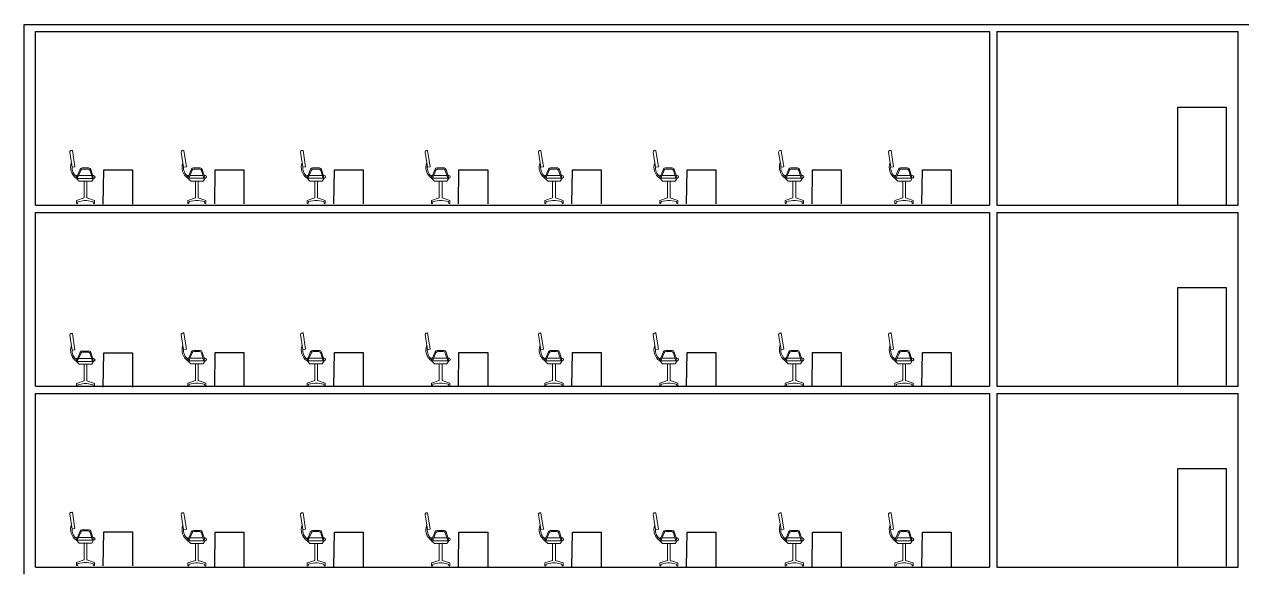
# Model space of a CAD drawing. Header units: millimetres. Extents: x -315744025 to 315695903, y -17416609 to 215511297.
# Drawn here: x 83601 to 108826, y 116243 to 127568 of the extents above; entities that cross this region are included whole.
import ezdxf

# ---------------------------------------------------------------- set-up
doc = ezdxf.new("R2010")
doc.units = ezdxf.units.MM
doc.layers.add('finiture', color=7, linetype='Continuous', lineweight=20)

msp = doc.modelspace()

# ---------------------------------------------------------------- linework, layer by layer
for p, q in [((83601, 127418), (83601, 127568)), ((83601, 127568), (164201, 127568)), ((83601, 123818), (83601, 127418)), ((83831, 127418), (103601, 127418)), ((83831, 123818), (83831, 127418)), ((103601, 127418), (103601, 123818)), ((103751, 127418), (103751, 123818)), ((103751, 127418), (108751, 127418)), ((108751, 123818), (108751, 127418)), ((107506, 123829), (107506, 125852)), ((107506, 125852), (108506, 125852)), ((108506, 125852), (108506, 123829)), ((85238, 123843), (85248, 124552)), ((85248, 124552), (85844, 124552)), ((85844, 124552), (85844, 123843)), ((87547, 123845), (87557, 124553)), ((87557, 124553), (88153, 124553)), ((88153, 124553), (88153, 123845)), ((90017, 123845), (90027, 124553)), ((90027, 124553), (90623, 124553)), ((90623, 124553), (90623, 123845)), ((92598, 123845), (92608, 124553)), ((92608, 124553), (93204, 124553)), ((93204, 124553), (93204, 123845)), ((94948, 123845), (94957, 124553)), ((94957, 124553), (95553, 124553)), ((95553, 124553), (95553, 123845)), ((97326, 123845), (97336, 124553)), ((97336, 124553), (97932, 124553)), ((97932, 124553), (97932, 123845)), ((99925, 123845), (99935, 124553)), ((99935, 124553), (100531, 124553)), ((100531, 124553), (100531, 123845)), ((102201, 123845), (102211, 124553)), ((102211, 124553), (102807, 124553)), ((102807, 124553), (102807, 123845)), ((83601, 123668), (83601, 123818)), ((83601, 120068), (83601, 123668)), ((83831, 123818), (103601, 123818)), ((83831, 123668), (103601, 123668)), ((83831, 120068), (83831, 123668)), ((103601, 123668), (103601, 120068)), ((103751, 123818), (108751, 123818)), ((103751, 123668), (103751, 120068)), ((103751, 123668), (108751, 123668)), ((108751, 120068), (108751, 123668)), ((107506, 120086), (107506, 122110)), ((107506, 122110), (108506, 122110)), ((108506, 122110), (108506, 120086)), ((85238, 120050), (85248, 120758)), ((85248, 120758), (85844, 120758)), ((85844, 120758), (85844, 120050)), ((87547, 120060), (87557, 120768)), ((87557, 120768), (88153, 120768)), ((88153, 120768), (88153, 120060)), ((90017, 120060), (90027, 120768)), ((90027, 120768), (90623, 120768)), ((90623, 120768), (90623, 120060)), ((92598, 120060), (92608, 120768)), ((92608, 120768), (93204, 120768)), ((93204, 120768), (93204, 120060)), ((94948, 120060), (94957, 120768)), ((94957, 120768), (95553, 120768)), ((95553, 120768), (95553, 120060)), ((97326, 120060), (97336, 120768)), ((97336, 120768), (97932, 120768)), ((97932, 120768), (97932, 120060)), ((99925, 120060), (99935, 120768)), ((99935, 120768), (100531, 120768)), ((100531, 120768), (100531, 120060)), ((102201, 120060), (102211, 120768)), ((102211, 120768), (102807, 120768)), ((102807, 120768), (102807, 120060)), ((83601, 119918), (83601, 120068)), ((83601, 116318), (83601, 119918)), ((83831, 120068), (103601, 120068)), ((83831, 119918), (103601, 119918)), ((83831, 116318), (83831, 119918)), ((103601, 119918), (103601, 116318)), ((103751, 120068), (108751, 120068)), ((103751, 119918), (103751, 116318)), ((103751, 119918), (108751, 119918)), ((108751, 116318), (108751, 119918)), ((107506, 116338), (107506, 118362)), ((107506, 118362), (108506, 118362)), ((108506, 118362), (108506, 116338)), ((85238, 116343), (85248, 117051)), ((85248, 117051), (85844, 117051)), ((85844, 117051), (85844, 116343)), ((87547, 116332), (87557, 117040)), ((87557, 117040), (88153, 117040)), ((88153, 117040), (88153, 116332)), ((90017, 116332), (90027, 117040)), ((90027, 117040), (90623, 117040)), ((90623, 117040), (90623, 116332)), ((92598, 116332), (92608, 117040)), ((92608, 117040), (93204, 117040)), ((93204, 117040), (93204, 116332)), ((94948, 116332), (94957, 117040)), ((94957, 117040), (95553, 117040)), ((95553, 117040), (95553, 116332)), ((97326, 116332), (97336, 117040)), ((97336, 117040), (97932, 117040)), ((97932, 117040), (97932, 116332)), ((99925, 116332), (99935, 117040)), ((99935, 117040), (100531, 117040)), ((100531, 117040), (100531, 116332)), ((102201, 116332), (102211, 117040)), ((102211, 117040), (102807, 117040)), ((102807, 117040), (102807, 116332)), ((83601, 116168), (83601, 116318)), ((83831, 116318), (103601, 116318)), ((103751, 116318), (108751, 116318))]:
    msp.add_line(p, q)
at = {"layer": 'finiture', "linetype": 'Continuous'}
for p, q in [((84544, 124920), (84593, 124606)), ((84597, 124954), (84651, 124615)), ((86853, 124921), (86902, 124608)), ((86906, 124956), (86959, 124617)), ((89323, 124921), (89373, 124608)), ((89377, 124956), (89430, 124617)), ((91904, 124921), (91954, 124608)), ((91958, 124956), (92011, 124617)), ((94254, 124921), (94303, 124608)), ((94307, 124956), (94360, 124617)), ((96633, 124921), (96682, 124608)), ((96686, 124956), (96739, 124617)), ((99232, 124921), (99281, 124608)), ((99285, 124956), (99338, 124617)), ((101508, 124921), (101557, 124608)), ((101561, 124956), (101614, 124617)), ((84593, 124606), (84651, 124615)), ((86902, 124608), (86959, 124617)), ((89373, 124608), (89430, 124617)), ((91954, 124608), (92011, 124617)), ((94303, 124608), (94360, 124617)), ((96682, 124608), (96739, 124617)), ((99281, 124608), (99338, 124617)), ((101557, 124608), (101614, 124617)), ((84679, 124383), (84755, 124563)), ((84679, 124432), (84679, 124374)), ((84679, 124432), (84700, 124432)), ((84679, 124374), (85037, 124374)), ((84679, 124374), (84739, 124317)), ((84699, 124374), (84769, 124541)), ((84724, 124432), (84996, 124432)), ((84795, 124590), (84938, 124590)), ((84809, 124568), (84922, 124568)), ((85014, 124374), (84963, 124538)), ((85037, 124374), (84979, 124559)), ((85037, 124374), (84997, 124317)), ((85019, 124432), (85037, 124432)), ((86988, 124384), (87064, 124564)), ((86988, 124434), (86988, 124376)), ((86988, 124434), (87009, 124434)), ((86988, 124376), (87346, 124376)), ((86988, 124376), (87048, 124318)), ((87008, 124375), (87078, 124542)), ((87033, 124434), (87305, 124434)), ((87104, 124591), (87247, 124591)), ((87118, 124569), (87231, 124569)), ((87323, 124376), (87272, 124539)), ((87346, 124376), (87288, 124560)), ((87346, 124376), (87306, 124318)), ((87328, 124434), (87346, 124434)), ((89459, 124384), (89534, 124564)), ((89459, 124434), (89459, 124376)), ((89459, 124434), (89480, 124434)), ((89459, 124376), (89816, 124376)), ((89459, 124376), (89518, 124318)), ((89479, 124375), (89549, 124542)), ((89503, 124434), (89775, 124434)), ((89574, 124591), (89717, 124591)), ((89589, 124569), (89701, 124569)), ((89794, 124376), (89742, 124539)), ((89816, 124376), (89758, 124560)), ((89816, 124376), (89776, 124318)), ((89798, 124434), (89816, 124434)), ((92040, 124384), (92115, 124564)), ((92040, 124434), (92040, 124376)), ((92040, 124434), (92061, 124434)), ((92040, 124376), (92398, 124376)), ((92040, 124376), (92099, 124318)), ((92060, 124375), (92130, 124542)), ((92084, 124434), (92357, 124434)), ((92155, 124591), (92298, 124591)), ((92170, 124569), (92282, 124569)), ((92375, 124376), (92324, 124539)), ((92398, 124376), (92340, 124560)), ((92398, 124376), (92358, 124318)), ((92379, 124434), (92398, 124434)), ((94389, 124384), (94465, 124564)), ((94389, 124434), (94389, 124376)), ((94389, 124434), (94410, 124434)), ((94389, 124376), (94747, 124376)), ((94389, 124376), (94449, 124318)), ((94409, 124375), (94479, 124542)), ((94434, 124434), (94706, 124434)), ((94505, 124591), (94647, 124591)), ((94519, 124569), (94632, 124569)), ((94724, 124376), (94673, 124539)), ((94747, 124376), (94689, 124560)), ((94747, 124376), (94707, 124318)), ((94729, 124434), (94747, 124434)), ((96768, 124384), (96844, 124564)), ((96768, 124434), (96768, 124376)), ((96768, 124434), (96789, 124434)), ((96768, 124376), (97126, 124376)), ((96768, 124376), (96827, 124318)), ((96788, 124375), (96858, 124542)), ((96812, 124434), (97085, 124434)), ((96884, 124591), (97026, 124591)), ((96898, 124569), (97010, 124569)), ((97103, 124376), (97052, 124539)), ((97126, 124376), (97068, 124560)), ((97126, 124376), (97086, 124318)), ((97108, 124434), (97126, 124434)), ((99367, 124384), (99443, 124564)), ((99367, 124434), (99367, 124376)), ((99367, 124434), (99388, 124434)), ((99367, 124376), (99725, 124376)), ((99367, 124376), (99426, 124318)), ((99387, 124375), (99457, 124542)), ((99412, 124434), (99684, 124434)), ((99483, 124591), (99625, 124591)), ((99497, 124569), (99609, 124569)), ((99702, 124376), (99651, 124539)), ((99725, 124376), (99667, 124560)), ((99725, 124376), (99685, 124318)), ((99707, 124434), (99725, 124434)), ((101643, 124384), (101719, 124564)), ((101643, 124434), (101643, 124376)), ((101643, 124434), (101664, 124434)), ((101643, 124376), (102001, 124376)), ((101643, 124376), (101703, 124318)), ((101663, 124375), (101733, 124542)), ((101688, 124434), (101960, 124434)), ((101759, 124591), (101901, 124591)), ((101773, 124569), (101885, 124569)), ((101978, 124376), (101927, 124539)), ((102001, 124376), (101943, 124560)), ((102001, 124376), (101961, 124318)), ((101983, 124434), (102001, 124434)), ((84739, 124317), (84997, 124317)), ((84839, 124317), (84839, 123969)), ((84897, 124317), (84897, 123969)), ((87048, 124318), (87306, 124318)), ((87148, 124318), (87148, 123970)), ((87206, 124318), (87206, 123970)), ((89518, 124318), (89776, 124318)), ((89618, 124318), (89618, 123970)), ((89676, 124318), (89676, 123970)), ((92099, 124318), (92358, 124318)), ((92199, 124318), (92199, 123970)), ((92257, 124318), (92257, 123970)), ((94449, 124318), (94707, 124318)), ((94549, 124318), (94549, 123970)), ((94607, 124318), (94607, 123970)), ((96827, 124318), (97086, 124318)), ((96928, 124318), (96928, 123970)), ((96986, 124318), (96986, 123970)), ((99426, 124318), (99685, 124318)), ((99527, 124318), (99527, 123970)), ((99585, 124318), (99585, 123970)), ((101703, 124318), (101961, 124318)), ((101803, 124318), (101803, 123970)), ((101861, 124318), (101861, 123970)), ((84839, 123969), (84679, 123914)), ((84679, 123914), (84679, 123852)), ((84701, 123852), (84708, 123892)), ((84708, 123892), (84839, 123914)), ((84839, 123914), (84897, 123914)), ((84897, 123969), (85056, 123914)), ((85028, 123892), (84897, 123914)), ((85035, 123852), (85028, 123892)), ((85056, 123914), (85056, 123852)), ((87148, 123970), (86988, 123915)), ((86988, 123915), (86988, 123854)), ((87010, 123854), (87017, 123893)), ((87017, 123893), (87148, 123915)), ((87148, 123915), (87206, 123915)), ((87206, 123970), (87365, 123915)), ((87337, 123893), (87206, 123915)), ((87343, 123854), (87337, 123893)), ((87365, 123915), (87365, 123854)), ((89618, 123970), (89459, 123915)), ((89459, 123915), (89459, 123854)), ((89481, 123854), (89487, 123893)), ((89487, 123893), (89618, 123915)), ((89618, 123915), (89676, 123915)), ((89676, 123970), (89836, 123915)), ((89807, 123893), (89676, 123915)), ((89814, 123854), (89807, 123893)), ((89836, 123915), (89836, 123854)), ((92199, 123970), (92040, 123915)), ((92040, 123915), (92040, 123854)), ((92062, 123854), (92068, 123893)), ((92068, 123893), (92199, 123915)), ((92199, 123915), (92257, 123915)), ((92257, 123970), (92417, 123915)), ((92388, 123893), (92257, 123915)), ((92395, 123854), (92388, 123893)), ((92417, 123915), (92417, 123854)), ((94549, 123970), (94389, 123915)), ((94389, 123915), (94389, 123854)), ((94411, 123854), (94418, 123893)), ((94418, 123893), (94549, 123915)), ((94549, 123915), (94607, 123915)), ((94607, 123970), (94766, 123915)), ((94738, 123893), (94607, 123915)), ((94744, 123854), (94738, 123893)), ((94766, 123915), (94766, 123854)), ((96928, 123970), (96768, 123915)), ((96768, 123915), (96768, 123854)), ((96790, 123854), (96797, 123893)), ((96797, 123893), (96928, 123915)), ((96928, 123915), (96986, 123915)), ((96986, 123970), (97145, 123915)), ((97116, 123893), (96986, 123915)), ((97123, 123854), (97116, 123893)), ((97145, 123915), (97145, 123854)), ((99527, 123970), (99367, 123915)), ((99367, 123915), (99367, 123854)), ((99389, 123854), (99396, 123893)), ((99396, 123893), (99527, 123915)), ((99527, 123915), (99585, 123915)), ((99585, 123970), (99744, 123915)), ((99716, 123893), (99585, 123915)), ((99722, 123854), (99716, 123893)), ((99744, 123915), (99744, 123854)), ((101803, 123970), (101643, 123915)), ((101643, 123915), (101643, 123854)), ((101665, 123854), (101672, 123893)), ((101672, 123893), (101803, 123915)), ((101803, 123915), (101861, 123915)), ((101861, 123970), (102020, 123915)), ((101992, 123893), (101861, 123915)), ((101998, 123854), (101992, 123893)), ((102020, 123915), (102020, 123854)), ((84679, 123852), (84701, 123852)), ((85056, 123852), (85035, 123852)), ((86988, 123854), (87010, 123854)), ((87365, 123854), (87343, 123854)), ((89459, 123854), (89481, 123854)), ((89836, 123854), (89814, 123854)), ((92040, 123854), (92062, 123854)), ((92417, 123854), (92395, 123854)), ((94389, 123854), (94411, 123854)), ((94766, 123854), (94744, 123854)), ((96768, 123854), (96790, 123854)), ((97145, 123854), (97123, 123854)), ((99367, 123854), (99389, 123854)), ((99744, 123854), (99722, 123854)), ((101643, 123854), (101665, 123854)), ((102020, 123854), (101998, 123854)), ((84544, 121127), (84593, 120813)), ((84597, 121161), (84651, 120822)), ((86853, 121137), (86902, 120823)), ((86906, 121171), (86959, 120832)), ((89323, 121137), (89373, 120823)), ((89377, 121171), (89430, 120832)), ((91904, 121137), (91954, 120823)), ((91958, 121171), (92011, 120832)), ((94254, 121137), (94303, 120823)), ((94307, 121171), (94360, 120832)), ((96633, 121137), (96682, 120823)), ((96686, 121171), (96739, 120832)), ((99232, 121137), (99281, 120823)), ((99285, 121171), (99338, 120832)), ((101508, 121137), (101557, 120823)), ((101561, 121171), (101614, 120832)), ((86902, 120823), (86959, 120832)), ((89373, 120823), (89430, 120832)), ((91954, 120823), (92011, 120832)), ((94303, 120823), (94360, 120832)), ((96682, 120823), (96739, 120832)), ((99281, 120823), (99338, 120832)), ((101557, 120823), (101614, 120832)), ((84593, 120813), (84651, 120822)), ((84679, 120589), (84755, 120769)), ((84679, 120639), (84679, 120581)), ((84679, 120639), (84700, 120639)), ((84679, 120581), (85037, 120581)), ((84679, 120581), (84739, 120523)), ((84699, 120581), (84769, 120748)), ((84724, 120639), (84996, 120639)), ((84795, 120796), (84938, 120796)), ((84809, 120774), (84922, 120774)), ((85014, 120581), (84963, 120744)), ((85037, 120581), (84979, 120766)), ((85037, 120581), (84997, 120523)), ((85019, 120639), (85037, 120639)), ((86988, 120599), (87064, 120779)), ((86988, 120649), (86988, 120591)), ((86988, 120649), (87009, 120649)), ((86988, 120591), (87346, 120591)), ((86988, 120591), (87048, 120533)), ((87008, 120590), (87078, 120758)), ((87033, 120649), (87305, 120649)), ((87104, 120806), (87247, 120806)), ((87118, 120784), (87231, 120784)), ((87323, 120591), (87272, 120754)), ((87346, 120591), (87288, 120775)), ((87346, 120591), (87306, 120533)), ((87328, 120649), (87346, 120649)), ((89459, 120599), (89534, 120779)), ((89459, 120649), (89459, 120591)), ((89459, 120649), (89480, 120649)), ((89459, 120591), (89816, 120591)), ((89459, 120591), (89518, 120533)), ((89479, 120590), (89549, 120758)), ((89503, 120649), (89775, 120649)), ((89574, 120806), (89717, 120806)), ((89589, 120784), (89701, 120784)), ((89794, 120591), (89742, 120754)), ((89816, 120591), (89758, 120775)), ((89816, 120591), (89776, 120533)), ((89798, 120649), (89816, 120649)), ((92040, 120599), (92115, 120779)), ((92040, 120649), (92040, 120591)), ((92040, 120649), (92061, 120649)), ((92040, 120591), (92398, 120591)), ((92040, 120591), (92099, 120533)), ((92060, 120590), (92130, 120758)), ((92084, 120649), (92357, 120649)), ((92155, 120806), (92298, 120806)), ((92170, 120784), (92282, 120784)), ((92375, 120591), (92324, 120754)), ((92398, 120591), (92340, 120775)), ((92398, 120591), (92358, 120533)), ((92379, 120649), (92398, 120649)), ((94389, 120599), (94465, 120779)), ((94389, 120649), (94389, 120591)), ((94389, 120649), (94410, 120649)), ((94389, 120591), (94747, 120591)), ((94389, 120591), (94449, 120533)), ((94409, 120590), (94479, 120758)), ((94434, 120649), (94706, 120649)), ((94505, 120806), (94647, 120806)), ((94519, 120784), (94632, 120784)), ((94724, 120591), (94673, 120754)), ((94747, 120591), (94689, 120775)), ((94747, 120591), (94707, 120533)), ((94729, 120649), (94747, 120649)), ((96768, 120599), (96844, 120779)), ((96768, 120649), (96768, 120591)), ((96768, 120649), (96789, 120649)), ((96768, 120591), (97126, 120591)), ((96768, 120591), (96827, 120533)), ((96788, 120590), (96858, 120758)), ((96812, 120649), (97085, 120649)), ((96884, 120806), (97026, 120806)), ((96898, 120784), (97010, 120784)), ((97103, 120591), (97052, 120754)), ((97126, 120591), (97068, 120775)), ((97126, 120591), (97086, 120533)), ((97108, 120649), (97126, 120649)), ((99367, 120599), (99443, 120779)), ((99367, 120649), (99367, 120591)), ((99367, 120649), (99388, 120649)), ((99367, 120591), (99725, 120591)), ((99367, 120591), (99426, 120533)), ((99387, 120590), (99457, 120758)), ((99412, 120649), (99684, 120649)), ((99483, 120806), (99625, 120806)), ((99497, 120784), (99609, 120784)), ((99702, 120591), (99651, 120754)), ((99725, 120591), (99667, 120775)), ((99725, 120591), (99685, 120533)), ((99707, 120649), (99725, 120649)), ((101643, 120599), (101719, 120779)), ((101643, 120649), (101643, 120591)), ((101643, 120649), (101664, 120649)), ((101643, 120591), (102001, 120591)), ((101643, 120591), (101703, 120533)), ((101663, 120590), (101733, 120758)), ((101688, 120649), (101960, 120649)), ((101759, 120806), (101901, 120806)), ((101773, 120784), (101885, 120784)), ((101978, 120591), (101927, 120754)), ((102001, 120591), (101943, 120775)), ((102001, 120591), (101961, 120533)), ((101983, 120649), (102001, 120649)), ((84739, 120523), (84997, 120523)), ((84839, 120523), (84839, 120175)), ((84897, 120523), (84897, 120175)), ((87048, 120533), (87306, 120533)), ((87148, 120533), (87148, 120185)), ((87206, 120533), (87206, 120185)), ((89518, 120533), (89776, 120533)), ((89618, 120533), (89618, 120185)), ((89676, 120533), (89676, 120185)), ((92099, 120533), (92358, 120533)), ((92199, 120533), (92199, 120185)), ((92257, 120533), (92257, 120185)), ((94449, 120533), (94707, 120533)), ((94549, 120533), (94549, 120185)), ((94607, 120533), (94607, 120185)), ((96827, 120533), (97086, 120533)), ((96928, 120533), (96928, 120185)), ((96986, 120533), (96986, 120185)), ((99426, 120533), (99685, 120533)), ((99527, 120533), (99527, 120185)), ((99585, 120533), (99585, 120185)), ((101703, 120533), (101961, 120533)), ((101803, 120533), (101803, 120185)), ((101861, 120533), (101861, 120185)), ((84839, 120175), (84679, 120120)), ((84679, 120120), (84679, 120059)), ((84701, 120059), (84708, 120098)), ((84708, 120098), (84839, 120120)), ((84839, 120120), (84897, 120120)), ((84897, 120175), (85056, 120120)), ((85028, 120098), (84897, 120120)), ((85035, 120059), (85028, 120098)), ((85056, 120120), (85056, 120059)), ((87148, 120185), (86988, 120130)), ((86988, 120130), (86988, 120069)), ((87010, 120069), (87017, 120108)), ((87017, 120108), (87148, 120130)), ((87148, 120130), (87206, 120130)), ((87206, 120185), (87365, 120130)), ((87337, 120108), (87206, 120130)), ((87343, 120069), (87337, 120108)), ((87365, 120130), (87365, 120069)), ((89618, 120185), (89459, 120130)), ((89459, 120130), (89459, 120069)), ((89481, 120069), (89487, 120108)), ((89487, 120108), (89618, 120130)), ((89618, 120130), (89676, 120130)), ((89676, 120185), (89836, 120130)), ((89807, 120108), (89676, 120130)), ((89814, 120069), (89807, 120108)), ((89836, 120130), (89836, 120069)), ((92199, 120185), (92040, 120130)), ((92040, 120130), (92040, 120069)), ((92062, 120069), (92068, 120108)), ((92068, 120108), (92199, 120130)), ((92199, 120130), (92257, 120130)), ((92257, 120185), (92417, 120130)), ((92388, 120108), (92257, 120130)), ((92395, 120069), (92388, 120108)), ((92417, 120130), (92417, 120069)), ((94549, 120185), (94389, 120130)), ((94389, 120130), (94389, 120069)), ((94411, 120069), (94418, 120108)), ((94418, 120108), (94549, 120130)), ((94549, 120130), (94607, 120130)), ((94607, 120185), (94766, 120130)), ((94738, 120108), (94607, 120130)), ((94744, 120069), (94738, 120108)), ((94766, 120130), (94766, 120069)), ((96928, 120185), (96768, 120130)), ((96768, 120130), (96768, 120069)), ((96790, 120069), (96797, 120108)), ((96797, 120108), (96928, 120130)), ((96928, 120130), (96986, 120130)), ((96986, 120185), (97145, 120130)), ((97116, 120108), (96986, 120130)), ((97123, 120069), (97116, 120108)), ((97145, 120130), (97145, 120069)), ((99527, 120185), (99367, 120130)), ((99367, 120130), (99367, 120069)), ((99389, 120069), (99396, 120108)), ((99396, 120108), (99527, 120130)), ((99527, 120130), (99585, 120130)), ((99585, 120185), (99744, 120130)), ((99716, 120108), (99585, 120130)), ((99722, 120069), (99716, 120108)), ((99744, 120130), (99744, 120069)), ((101803, 120185), (101643, 120130)), ((101643, 120130), (101643, 120069)), ((101665, 120069), (101672, 120108)), ((101672, 120108), (101803, 120130)), ((101803, 120130), (101861, 120130)), ((101861, 120185), (102020, 120130)), ((101992, 120108), (101861, 120130)), ((101998, 120069), (101992, 120108)), ((102020, 120130), (102020, 120069)), ((84679, 120059), (84701, 120059)), ((85056, 120059), (85035, 120059)), ((86988, 120069), (87010, 120069)), ((87365, 120069), (87343, 120069)), ((89459, 120069), (89481, 120069)), ((89836, 120069), (89814, 120069)), ((92040, 120069), (92062, 120069)), ((92417, 120069), (92395, 120069)), ((94389, 120069), (94411, 120069)), ((94766, 120069), (94744, 120069)), ((96768, 120069), (96790, 120069)), ((97145, 120069), (97123, 120069)), ((99367, 120069), (99389, 120069)), ((99744, 120069), (99722, 120069)), ((101643, 120069), (101665, 120069)), ((102020, 120069), (101998, 120069)), ((84544, 117420), (84593, 117106)), ((84597, 117454), (84651, 117115)), ((86853, 117409), (86902, 117095)), ((86906, 117443), (86959, 117104)), ((89323, 117409), (89373, 117095)), ((89377, 117443), (89430, 117104)), ((91904, 117409), (91954, 117095)), ((91958, 117443), (92011, 117104)), ((94254, 117409), (94303, 117095)), ((94307, 117443), (94360, 117104)), ((96633, 117409), (96682, 117095)), ((96686, 117443), (96739, 117104)), ((99232, 117409), (99281, 117095)), ((99285, 117443), (99338, 117104)), ((101508, 117409), (101557, 117095)), ((101561, 117443), (101614, 117104)), ((84593, 117106), (84651, 117115)), ((84679, 116882), (84755, 117062)), ((84795, 117089), (84938, 117089)), ((84809, 117067), (84922, 117067)), ((85037, 116874), (84979, 117059)), ((86902, 117095), (86959, 117104)), ((86988, 116871), (87064, 117052)), ((87104, 117078), (87247, 117078)), ((87118, 117057), (87231, 117057)), ((87346, 116863), (87288, 117048)), ((89373, 117095), (89430, 117104)), ((89459, 116871), (89534, 117052)), ((89574, 117078), (89717, 117078)), ((89589, 117057), (89701, 117057)), ((89816, 116863), (89758, 117048)), ((91954, 117095), (92011, 117104)), ((92040, 116871), (92115, 117052)), ((92155, 117078), (92298, 117078)), ((92170, 117057), (92282, 117057)), ((92398, 116863), (92340, 117048)), ((94303, 117095), (94360, 117104)), ((94389, 116871), (94465, 117052)), ((94505, 117078), (94647, 117078)), ((94519, 117057), (94632, 117057)), ((94747, 116863), (94689, 117048)), ((96682, 117095), (96739, 117104)), ((96768, 116871), (96844, 117052)), ((96884, 117078), (97026, 117078)), ((96898, 117057), (97010, 117057)), ((97126, 116863), (97068, 117048)), ((99281, 117095), (99338, 117104)), ((99367, 116871), (99443, 117052)), ((99483, 117078), (99625, 117078)), ((99497, 117057), (99609, 117057)), ((99725, 116863), (99667, 117048)), ((101557, 117095), (101614, 117104)), ((101643, 116871), (101719, 117052)), ((101759, 117078), (101901, 117078)), ((101773, 117057), (101885, 117057)), ((102001, 116863), (101943, 117048)), ((84679, 116932), (84679, 116874)), ((84679, 116932), (84700, 116932)), ((84679, 116874), (85037, 116874)), ((84679, 116874), (84739, 116816)), ((84699, 116873), (84769, 117041)), ((84724, 116932), (84996, 116932)), ((84739, 116816), (84997, 116816)), ((84839, 116816), (84839, 116468)), ((84897, 116816), (84897, 116468)), ((85014, 116874), (84963, 117037)), ((85037, 116874), (84997, 116816)), ((85019, 116932), (85037, 116932)), ((86988, 116921), (86988, 116863)), ((86988, 116921), (87009, 116921)), ((86988, 116863), (87346, 116863)), ((86988, 116863), (87048, 116806)), ((87008, 116863), (87078, 117030)), ((87033, 116921), (87305, 116921)), ((87048, 116806), (87306, 116806)), ((87148, 116806), (87148, 116457)), ((87206, 116806), (87206, 116457)), ((87323, 116863), (87272, 117026)), ((87346, 116863), (87306, 116806)), ((87328, 116921), (87346, 116921)), ((89459, 116921), (89459, 116863)), ((89459, 116921), (89480, 116921)), ((89459, 116863), (89816, 116863)), ((89459, 116863), (89518, 116806)), ((89479, 116863), (89549, 117030)), ((89503, 116921), (89775, 116921)), ((89518, 116806), (89776, 116806)), ((89618, 116806), (89618, 116457)), ((89676, 116806), (89676, 116457)), ((89794, 116863), (89742, 117026)), ((89816, 116863), (89776, 116806)), ((89798, 116921), (89816, 116921)), ((92040, 116921), (92040, 116863)), ((92040, 116921), (92061, 116921)), ((92040, 116863), (92398, 116863)), ((92040, 116863), (92099, 116806)), ((92060, 116863), (92130, 117030)), ((92084, 116921), (92357, 116921)), ((92099, 116806), (92358, 116806)), ((92199, 116806), (92199, 116457)), ((92257, 116806), (92257, 116457)), ((92375, 116863), (92324, 117026)), ((92398, 116863), (92358, 116806)), ((92379, 116921), (92398, 116921)), ((94389, 116921), (94389, 116863)), ((94389, 116921), (94410, 116921)), ((94389, 116863), (94747, 116863)), ((94389, 116863), (94449, 116806)), ((94409, 116863), (94479, 117030)), ((94434, 116921), (94706, 116921)), ((94449, 116806), (94707, 116806)), ((94549, 116806), (94549, 116457)), ((94607, 116806), (94607, 116457)), ((94724, 116863), (94673, 117026)), ((94747, 116863), (94707, 116806)), ((94729, 116921), (94747, 116921)), ((96768, 116921), (96768, 116863)), ((96768, 116921), (96789, 116921)), ((96768, 116863), (97126, 116863)), ((96768, 116863), (96827, 116806)), ((96788, 116863), (96858, 117030)), ((96812, 116921), (97085, 116921)), ((96827, 116806), (97086, 116806)), ((96928, 116806), (96928, 116457)), ((96986, 116806), (96986, 116457)), ((97103, 116863), (97052, 117026)), ((97126, 116863), (97086, 116806)), ((97108, 116921), (97126, 116921)), ((99367, 116921), (99367, 116863)), ((99367, 116921), (99388, 116921)), ((99367, 116863), (99725, 116863)), ((99367, 116863), (99426, 116806)), ((99387, 116863), (99457, 117030)), ((99412, 116921), (99684, 116921)), ((99426, 116806), (99685, 116806)), ((99527, 116806), (99527, 116457)), ((99585, 116806), (99585, 116457)), ((99702, 116863), (99651, 117026)), ((99725, 116863), (99685, 116806)), ((99707, 116921), (99725, 116921)), ((101643, 116921), (101643, 116863)), ((101643, 116921), (101664, 116921)), ((101643, 116863), (102001, 116863)), ((101643, 116863), (101703, 116806)), ((101663, 116863), (101733, 117030)), ((101688, 116921), (101960, 116921)), ((101703, 116806), (101961, 116806)), ((101803, 116806), (101803, 116457)), ((101861, 116806), (101861, 116457)), ((101978, 116863), (101927, 117026)), ((102001, 116863), (101961, 116806)), ((101983, 116921), (102001, 116921)), ((84839, 116468), (84679, 116413)), ((84679, 116413), (84679, 116352)), ((84679, 116352), (84701, 116352)), ((84701, 116352), (84708, 116391)), ((84708, 116391), (84839, 116413)), ((84839, 116413), (84897, 116413)), ((84897, 116468), (85056, 116413)), ((85028, 116391), (84897, 116413)), ((85035, 116352), (85028, 116391)), ((85056, 116352), (85035, 116352)), ((85056, 116413), (85056, 116352)), ((87148, 116457), (86988, 116403)), ((86988, 116403), (86988, 116341)), ((86988, 116341), (87010, 116341)), ((87010, 116341), (87017, 116380)), ((87017, 116380), (87148, 116403)), ((87148, 116403), (87206, 116403)), ((87206, 116457), (87365, 116403)), ((87337, 116380), (87206, 116403)), ((87343, 116341), (87337, 116380)), ((87365, 116341), (87343, 116341)), ((87365, 116403), (87365, 116341)), ((89618, 116457), (89459, 116403)), ((89459, 116403), (89459, 116341)), ((89459, 116341), (89481, 116341)), ((89481, 116341), (89487, 116380)), ((89487, 116380), (89618, 116403)), ((89618, 116403), (89676, 116403)), ((89676, 116457), (89836, 116403)), ((89807, 116380), (89676, 116403)), ((89814, 116341), (89807, 116380)), ((89836, 116341), (89814, 116341)), ((89836, 116403), (89836, 116341)), ((92199, 116457), (92040, 116403)), ((92040, 116403), (92040, 116341)), ((92040, 116341), (92062, 116341)), ((92062, 116341), (92068, 116380)), ((92068, 116380), (92199, 116403)), ((92199, 116403), (92257, 116403)), ((92257, 116457), (92417, 116403)), ((92388, 116380), (92257, 116403)), ((92395, 116341), (92388, 116380)), ((92417, 116341), (92395, 116341)), ((92417, 116403), (92417, 116341)), ((94549, 116457), (94389, 116403)), ((94389, 116403), (94389, 116341)), ((94389, 116341), (94411, 116341)), ((94411, 116341), (94418, 116380)), ((94418, 116380), (94549, 116403)), ((94549, 116403), (94607, 116403)), ((94607, 116457), (94766, 116403)), ((94738, 116380), (94607, 116403)), ((94744, 116341), (94738, 116380)), ((94766, 116341), (94744, 116341)), ((94766, 116403), (94766, 116341)), ((96928, 116457), (96768, 116403)), ((96768, 116403), (96768, 116341)), ((96768, 116341), (96790, 116341)), ((96790, 116341), (96797, 116380)), ((96797, 116380), (96928, 116403)), ((96928, 116403), (96986, 116403)), ((96986, 116457), (97145, 116403)), ((97116, 116380), (96986, 116403)), ((97123, 116341), (97116, 116380)), ((97145, 116341), (97123, 116341)), ((97145, 116403), (97145, 116341)), ((99527, 116457), (99367, 116403)), ((99367, 116403), (99367, 116341)), ((99367, 116341), (99389, 116341)), ((99389, 116341), (99396, 116380)), ((99396, 116380), (99527, 116403)), ((99527, 116403), (99585, 116403)), ((99585, 116457), (99744, 116403)), ((99716, 116380), (99585, 116403)), ((99722, 116341), (99716, 116380)), ((99744, 116341), (99722, 116341)), ((99744, 116403), (99744, 116341)), ((101803, 116457), (101643, 116403)), ((101643, 116403), (101643, 116341)), ((101643, 116341), (101665, 116341)), ((101665, 116341), (101672, 116380)), ((101672, 116380), (101803, 116403)), ((101803, 116403), (101861, 116403)), ((101861, 116457), (102020, 116403)), ((101992, 116380), (101861, 116403)), ((101998, 116341), (101992, 116380)), ((102020, 116341), (101998, 116341)), ((102020, 116403), (102020, 116341))]:
    msp.add_line(p, q, dxfattribs=at)
for centre, radius, start, end in [((84838, 124602), 278, 159.244, 235.0876), ((84838, 124602), 249, 174.8517, 230.285), ((87147, 124604), 278, 159.244, 235.0876), ((87147, 124604), 249, 174.8517, 230.285), ((89618, 124604), 278, 159.244, 235.0876), ((89618, 124604), 249, 174.8517, 230.285), ((92199, 124604), 278, 159.244, 235.0876), ((92199, 124604), 249, 174.8517, 230.285), ((94548, 124604), 278, 159.244, 235.0876), ((94548, 124604), 249, 174.8517, 230.285), ((96927, 124604), 278, 159.244, 235.0876), ((96927, 124604), 249, 174.8517, 230.285), ((99526, 124604), 278, 159.244, 235.0876), ((99526, 124604), 249, 174.8517, 230.285), ((101802, 124604), 278, 159.244, 235.0876), ((101802, 124604), 249, 174.8517, 230.285), ((84795, 124546), 43.5, 90, 157.2682), ((84809, 124524), 43.5, 90, 157.2682), ((84922, 124524), 43.5, 17.4302, 90), ((84938, 124546), 43.5, 17.4302, 90), ((85037, 124403), 29, 270, 90), ((87104, 124547), 43.5, 90, 157.2682), ((87118, 124526), 43.5, 90, 157.2682), ((87231, 124526), 43.5, 17.4302, 90), ((87247, 124547), 43.5, 17.4302, 90), ((87346, 124405), 29, 270, 90), ((89574, 124547), 43.5, 90, 157.2682), ((89589, 124526), 43.5, 90, 157.2682), ((89701, 124526), 43.5, 17.4302, 90), ((89717, 124547), 43.5, 17.4302, 90), ((89816, 124405), 29, 270, 90), ((92155, 124547), 43.5, 90, 157.2682), ((92170, 124526), 43.5, 90, 157.2682), ((92282, 124526), 43.5, 17.4302, 90), ((92298, 124547), 43.5, 17.4302, 90), ((92398, 124405), 29, 270, 90), ((94505, 124547), 43.5, 90, 157.2682), ((94519, 124526), 43.5, 90, 157.2682), ((94632, 124526), 43.5, 17.4302, 90), ((94647, 124547), 43.5, 17.4302, 90), ((94747, 124405), 29, 270, 90), ((96884, 124547), 43.5, 90, 157.2682), ((96898, 124526), 43.5, 90, 157.2682), ((97010, 124526), 43.5, 17.4302, 90), ((97026, 124547), 43.5, 17.4302, 90), ((97126, 124405), 29, 270, 90), ((99483, 124547), 43.5, 90, 157.2682), ((99497, 124526), 43.5, 90, 157.2682), ((99609, 124526), 43.5, 17.4302, 90), ((99625, 124547), 43.5, 17.4302, 90), ((99725, 124405), 29, 270, 90), ((101759, 124547), 43.5, 90, 157.2682), ((101773, 124526), 43.5, 90, 157.2682), ((101885, 124526), 43.5, 17.4302, 90), ((101901, 124547), 43.5, 17.4302, 90), ((102001, 124405), 29, 270, 90), ((84838, 120809), 278, 159.244, 235.0876), ((84838, 120809), 249, 174.8517, 230.285), ((87147, 120819), 278, 159.244, 235.0876), ((87147, 120819), 249, 174.8517, 230.285), ((89618, 120819), 278, 159.244, 235.0876), ((89618, 120819), 249, 174.8517, 230.285), ((92199, 120819), 278, 159.244, 235.0876), ((92199, 120819), 249, 174.8517, 230.285), ((94548, 120819), 278, 159.244, 235.0876), ((94548, 120819), 249, 174.8517, 230.285), ((96927, 120819), 278, 159.244, 235.0876), ((96927, 120819), 249, 174.8517, 230.285), ((99526, 120819), 278, 159.244, 235.0876), ((99526, 120819), 249, 174.8517, 230.285), ((101802, 120819), 278, 159.244, 235.0876), ((101802, 120819), 249, 174.8517, 230.285), ((84795, 120753), 43.5, 90, 157.2682), ((84809, 120731), 43.5, 90, 157.2682), ((84922, 120731), 43.5, 17.4302, 90), ((84938, 120753), 43.5, 17.4302, 90), ((85037, 120610), 29, 270, 90), ((87104, 120762), 43.5, 90, 157.2682), ((87118, 120741), 43.5, 90, 157.2682), ((87231, 120741), 43.5, 17.4302, 90), ((87247, 120762), 43.5, 17.4302, 90), ((87346, 120620), 29, 270, 90), ((89574, 120762), 43.5, 90, 157.2682), ((89589, 120741), 43.5, 90, 157.2682), ((89701, 120741), 43.5, 17.4302, 90), ((89717, 120762), 43.5, 17.4302, 90), ((89816, 120620), 29, 270, 90), ((92155, 120762), 43.5, 90, 157.2682), ((92170, 120741), 43.5, 90, 157.2682), ((92282, 120741), 43.5, 17.4302, 90), ((92298, 120762), 43.5, 17.4302, 90), ((92398, 120620), 29, 270, 90), ((94505, 120762), 43.5, 90, 157.2682), ((94519, 120741), 43.5, 90, 157.2682), ((94632, 120741), 43.5, 17.4302, 90), ((94647, 120762), 43.5, 17.4302, 90), ((94747, 120620), 29, 270, 90), ((96884, 120762), 43.5, 90, 157.2682), ((96898, 120741), 43.5, 90, 157.2682), ((97010, 120741), 43.5, 17.4302, 90), ((97026, 120762), 43.5, 17.4302, 90), ((97126, 120620), 29, 270, 90), ((99483, 120762), 43.5, 90, 157.2682), ((99497, 120741), 43.5, 90, 157.2682), ((99609, 120741), 43.5, 17.4302, 90), ((99625, 120762), 43.5, 17.4302, 90), ((99725, 120620), 29, 270, 90), ((101759, 120762), 43.5, 90, 157.2682), ((101773, 120741), 43.5, 90, 157.2682), ((101885, 120741), 43.5, 17.4302, 90), ((101901, 120762), 43.5, 17.4302, 90), ((102001, 120620), 29, 270, 90), ((84838, 117102), 278, 159.244, 235.0876), ((84838, 117102), 249, 174.8517, 230.285), ((84795, 117046), 43.5, 90, 157.2682), ((84809, 117024), 43.5, 90, 157.2682), ((84922, 117024), 43.5, 17.4302, 90), ((84938, 117046), 43.5, 17.4302, 90), ((87147, 117091), 278, 159.244, 235.0876), ((87147, 117091), 249, 174.8517, 230.285), ((87104, 117035), 43.5, 90, 157.2682), ((87118, 117013), 43.5, 90, 157.2682), ((87231, 117013), 43.5, 17.4302, 90), ((87247, 117035), 43.5, 17.4302, 90), ((89618, 117091), 278, 159.244, 235.0876), ((89618, 117091), 249, 174.8517, 230.285), ((89574, 117035), 43.5, 90, 157.2682), ((89589, 117013), 43.5, 90, 157.2682), ((89701, 117013), 43.5, 17.4302, 90), ((89717, 117035), 43.5, 17.4302, 90), ((92199, 117091), 278, 159.244, 235.0876), ((92199, 117091), 249, 174.8517, 230.285), ((92155, 117035), 43.5, 90, 157.2682), ((92170, 117013), 43.5, 90, 157.2682), ((92282, 117013), 43.5, 17.4302, 90), ((92298, 117035), 43.5, 17.4302, 90), ((94548, 117091), 278, 159.244, 235.0876), ((94548, 117091), 249, 174.8517, 230.285), ((94505, 117035), 43.5, 90, 157.2682), ((94519, 117013), 43.5, 90, 157.2682), ((94632, 117013), 43.5, 17.4302, 90), ((94647, 117035), 43.5, 17.4302, 90), ((96927, 117091), 278, 159.244, 235.0876), ((96927, 117091), 249, 174.8517, 230.285), ((96884, 117035), 43.5, 90, 157.2682), ((96898, 117013), 43.5, 90, 157.2682), ((97010, 117013), 43.5, 17.4302, 90), ((97026, 117035), 43.5, 17.4302, 90), ((99526, 117091), 278, 159.244, 235.0876), ((99526, 117091), 249, 174.8517, 230.285), ((99483, 117035), 43.5, 90, 157.2682), ((99497, 117013), 43.5, 90, 157.2682), ((99609, 117013), 43.5, 17.4302, 90), ((99625, 117035), 43.5, 17.4302, 90), ((101802, 117091), 278, 159.244, 235.0876), ((101802, 117091), 249, 174.8517, 230.285), ((101759, 117035), 43.5, 90, 157.2682), ((101773, 117013), 43.5, 90, 157.2682), ((101885, 117013), 43.5, 17.4302, 90), ((101901, 117035), 43.5, 17.4302, 90), ((85037, 116903), 29, 270, 90), ((87346, 116892), 29, 270, 90), ((89816, 116892), 29, 270, 90), ((92398, 116892), 29, 270, 90), ((94747, 116892), 29, 270, 90), ((97126, 116892), 29, 270, 90), ((99725, 116892), 29, 270, 90), ((102001, 116892), 29, 270, 90)]:
    msp.add_arc(centre, radius, start, end, dxfattribs=at)
for points in [[(84544, 124920), (84553, 124942), (84558, 124947), (84573, 124951), (84586, 124953), (84597, 124954)], [(86853, 124921), (86861, 124944), (86867, 124949), (86882, 124952), (86895, 124954), (86906, 124955)], [(89323, 124921), (89332, 124944), (89338, 124949), (89353, 124952), (89366, 124954), (89377, 124955)], [(91904, 124921), (91913, 124944), (91919, 124949), (91934, 124952), (91947, 124954), (91958, 124955)], [(94254, 124921), (94262, 124944), (94268, 124949), (94283, 124952), (94296, 124954), (94307, 124955)], [(96633, 124921), (96641, 124944), (96647, 124949), (96662, 124952), (96675, 124954), (96686, 124955)], [(99232, 124921), (99240, 124944), (99246, 124949), (99261, 124952), (99274, 124954), (99285, 124955)], [(101508, 124921), (101516, 124944), (101522, 124949), (101537, 124952), (101550, 124954), (101561, 124955)], [(84544, 121127), (84553, 121149), (84558, 121154), (84573, 121158), (84586, 121159), (84597, 121161)], [(86853, 121137), (86861, 121159), (86867, 121164), (86882, 121167), (86895, 121169), (86906, 121171)], [(89323, 121137), (89332, 121159), (89338, 121164), (89353, 121167), (89366, 121169), (89377, 121171)], [(91904, 121137), (91913, 121159), (91919, 121164), (91934, 121167), (91947, 121169), (91958, 121171)], [(94254, 121137), (94262, 121159), (94268, 121164), (94283, 121167), (94296, 121169), (94307, 121171)], [(96633, 121137), (96641, 121159), (96647, 121164), (96662, 121167), (96675, 121169), (96686, 121171)], [(99232, 121137), (99240, 121159), (99246, 121164), (99261, 121167), (99274, 121169), (99285, 121171)], [(101508, 121137), (101516, 121159), (101522, 121164), (101537, 121167), (101550, 121169), (101561, 121171)], [(84544, 117420), (84553, 117442), (84558, 117447), (84573, 117450), (84586, 117452), (84597, 117454)], [(86853, 117409), (86861, 117431), (86867, 117436), (86882, 117440), (86895, 117441), (86906, 117443)], [(89323, 117409), (89332, 117431), (89338, 117436), (89353, 117440), (89366, 117441), (89377, 117443)], [(91904, 117409), (91913, 117431), (91919, 117436), (91934, 117440), (91947, 117441), (91958, 117443)], [(94254, 117409), (94262, 117431), (94268, 117436), (94283, 117440), (94296, 117441), (94307, 117443)], [(96633, 117409), (96641, 117431), (96647, 117436), (96662, 117440), (96675, 117441), (96686, 117443)], [(99232, 117409), (99240, 117431), (99246, 117436), (99261, 117440), (99274, 117441), (99285, 117443)], [(101508, 117409), (101516, 117431), (101522, 117436), (101537, 117440), (101550, 117441), (101561, 117443)]]:
    msp.add_spline(points, degree=3, dxfattribs=at)

doc.saveas('drawing.dxf')
